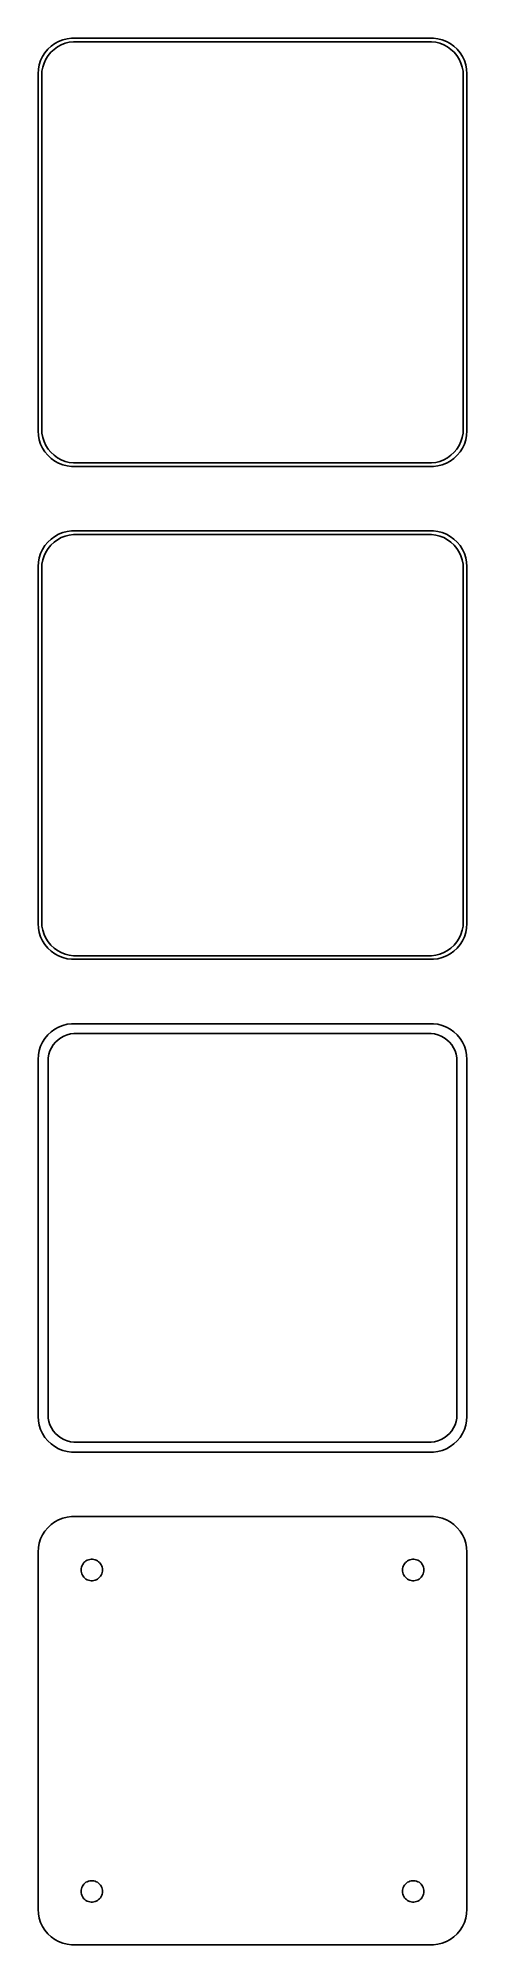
# Model space of a CAD drawing. Header units: metres. Extents: x -30 to 30, y 177 to 444.
import ezdxf

# ---------------------------------------------------------------- set-up
doc = ezdxf.new("R2010")
doc.units = ezdxf.units.M

msp = doc.modelspace()

# ---------------------------------------------------------------- linework, layer by layer
for p, q in [((-27.6791, 443.222), (-28.1871, 442.853)), ((-27.1289, 443.524), (-27.6791, 443.222)), ((-26.5451, 443.755), (-27.1289, 443.524)), ((-26.7724, 443.048), (-26.2178, 443.268)), ((-25.9369, 443.911), (-26.5451, 443.755)), ((-26.2178, 443.268), (-25.6401, 443.416)), ((-25.3139, 443.99), (-25.9369, 443.911)), ((-25.6401, 443.416), (-25.0482, 443.491)), ((25.3139, 443.99), (-25.3139, 443.99)), ((-25.0482, 443.491), (25.0482, 443.491)), ((25.0482, 443.491), (25.6401, 443.416)), ((25.9369, 443.911), (25.3139, 443.99)), ((25.6401, 443.416), (26.2178, 443.268)), ((26.5451, 443.755), (25.9369, 443.911)), ((26.2178, 443.268), (26.7724, 443.048)), ((27.1289, 443.524), (26.5451, 443.755)), ((27.6791, 443.222), (27.1289, 443.524)), ((28.1871, 442.853), (27.6791, 443.222)), ((-29.6489, 440.841), (-29.8429, 440.243)), ((-29.3815, 441.409), (-29.6489, 440.841)), ((-29.0451, 441.939), (-29.3815, 441.409)), ((-29.1664, 440.499), (-28.9124, 441.038)), ((-28.6448, 442.423), (-29.0451, 441.939)), ((-28.9124, 441.038), (-28.5928, 441.542)), ((-28.1871, 442.853), (-28.6448, 442.423)), ((-28.5928, 441.542), (-28.2126, 442.002)), ((-28.2126, 442.002), (-27.7778, 442.41)), ((-27.7778, 442.41), (-27.2952, 442.761)), ((-27.2952, 442.761), (-26.7724, 443.048)), ((26.7724, 443.048), (27.2952, 442.761)), ((27.2952, 442.761), (27.7778, 442.41)), ((27.7778, 442.41), (28.2126, 442.002)), ((28.6448, 442.423), (28.1871, 442.853)), ((28.2126, 442.002), (28.5928, 441.542)), ((28.5928, 441.542), (28.9124, 441.038)), ((29.0451, 441.939), (28.6448, 442.423)), ((28.9124, 441.038), (29.1664, 440.499)), ((29.3815, 441.409), (29.0451, 441.939)), ((29.6489, 440.841), (29.3815, 441.409)), ((29.8429, 440.243), (29.6489, 440.841)), ((-29.9606, 439.627), (-30, 439)), ((-30, 439), (-30, 389)), ((-29.8429, 440.243), (-29.9606, 439.627)), ((-29.5, 438.75), (-29.4625, 439.345)), ((-29.5, 389.25), (-29.5, 438.75)), ((-29.4625, 439.345), (-29.3508, 439.931)), ((-29.3508, 439.931), (-29.1664, 440.499)), ((29.1664, 440.499), (29.3508, 439.931)), ((29.3508, 439.931), (29.4625, 439.345)), ((29.4625, 439.345), (29.5, 438.75)), ((29.5, 438.75), (29.5, 389.25)), ((29.9606, 439.627), (29.8429, 440.243)), ((30, 439), (29.9606, 439.627)), ((30, 389), (30, 439)), ((-30, 389), (-29.9606, 388.373)), ((-29.9606, 388.373), (-29.8429, 387.757)), ((-29.8429, 387.757), (-29.6489, 387.159)), ((-29.6489, 387.159), (-29.3815, 386.591)), ((-29.4625, 388.655), (-29.5, 389.25)), ((-29.3508, 388.069), (-29.4625, 388.655)), ((-29.1664, 387.501), (-29.3508, 388.069)), ((-28.9124, 386.962), (-29.1664, 387.501)), ((29.1664, 387.501), (28.9124, 386.962)), ((29.3508, 388.069), (29.1664, 387.501)), ((29.4625, 388.655), (29.3508, 388.069)), ((29.3815, 386.591), (29.6489, 387.159)), ((29.5, 389.25), (29.4625, 388.655)), ((29.6489, 387.159), (29.8429, 387.757)), ((29.8429, 387.757), (29.9606, 388.373)), ((29.9606, 388.373), (30, 389)), ((-29.3815, 386.591), (-29.0451, 386.061)), ((-29.0451, 386.061), (-28.6448, 385.577)), ((-28.5928, 386.458), (-28.9124, 386.962)), ((-28.6448, 385.577), (-28.1871, 385.147)), ((-28.2126, 385.998), (-28.5928, 386.458)), ((-27.7778, 385.59), (-28.2126, 385.998)), ((-28.1871, 385.147), (-27.6791, 384.778)), ((-27.2952, 385.239), (-27.7778, 385.59)), ((-27.6791, 384.778), (-27.1289, 384.476)), ((-26.7724, 384.952), (-27.2952, 385.239)), ((-27.1289, 384.476), (-26.5451, 384.245)), ((-26.2178, 384.732), (-26.7724, 384.952)), ((-25.6401, 384.584), (-26.2178, 384.732)), ((-25.0482, 384.509), (-25.6401, 384.584)), ((25.0482, 384.509), (-25.0482, 384.509)), ((25.6401, 384.584), (25.0482, 384.509)), ((26.2178, 384.732), (25.6401, 384.584)), ((26.7724, 384.952), (26.2178, 384.732)), ((26.5451, 384.245), (27.1289, 384.476)), ((27.2952, 385.239), (26.7724, 384.952)), ((27.1289, 384.476), (27.6791, 384.778)), ((27.7778, 385.59), (27.2952, 385.239)), ((27.6791, 384.778), (28.1871, 385.147)), ((28.2126, 385.998), (27.7778, 385.59)), ((28.1871, 385.147), (28.6448, 385.577)), ((28.5928, 386.458), (28.2126, 385.998)), ((28.9124, 386.962), (28.5928, 386.458)), ((28.6448, 385.577), (29.0451, 386.061)), ((29.0451, 386.061), (29.3815, 386.591)), ((-26.5451, 384.245), (-25.9369, 384.089)), ((-25.9369, 384.089), (-25.3139, 384.01)), ((-25.3139, 384.01), (25.3139, 384.01)), ((25.3139, 384.01), (25.9369, 384.089)), ((25.9369, 384.089), (26.5451, 384.245)), ((-28.1871, 373.853), (-28.6448, 373.423)), ((-27.6791, 374.222), (-28.1871, 373.853)), ((-27.1289, 374.524), (-27.6791, 374.222)), ((-27.2952, 373.761), (-26.7724, 374.048)), ((-26.5451, 374.755), (-27.1289, 374.524)), ((-26.7724, 374.048), (-26.2178, 374.268)), ((-25.9369, 374.911), (-26.5451, 374.755)), ((-26.2178, 374.268), (-25.6401, 374.416)), ((-25.3139, 374.99), (-25.9369, 374.911)), ((-25.6401, 374.416), (-25.0482, 374.491)), ((25.3139, 374.99), (-25.3139, 374.99)), ((-25.0482, 374.491), (25.0482, 374.491)), ((25.0482, 374.491), (25.6401, 374.416)), ((25.9369, 374.911), (25.3139, 374.99)), ((25.6401, 374.416), (26.2178, 374.268)), ((26.5451, 374.755), (25.9369, 374.911)), ((26.2178, 374.268), (26.7724, 374.048)), ((27.1289, 374.524), (26.5451, 374.755)), ((26.7724, 374.048), (27.2952, 373.761)), ((27.6791, 374.222), (27.1289, 374.524)), ((28.1871, 373.853), (27.6791, 374.222)), ((28.6448, 373.423), (28.1871, 373.853)), ((-29.8429, 371.243), (-29.9606, 370.627)), ((-29.6489, 371.841), (-29.8429, 371.243)), ((-29.3815, 372.409), (-29.6489, 371.841)), ((-29.0451, 372.939), (-29.3815, 372.409)), ((-29.3508, 370.931), (-29.1664, 371.499)), ((-29.1664, 371.499), (-28.9124, 372.038)), ((-28.6448, 373.423), (-29.0451, 372.939)), ((-28.9124, 372.038), (-28.5928, 372.542)), ((-28.5928, 372.542), (-28.2126, 373.002)), ((-28.2126, 373.002), (-27.7778, 373.41)), ((-27.7778, 373.41), (-27.2952, 373.761)), ((27.2952, 373.761), (27.7778, 373.41)), ((27.7778, 373.41), (28.2126, 373.002)), ((28.2126, 373.002), (28.5928, 372.542)), ((28.5928, 372.542), (28.9124, 372.038)), ((29.0451, 372.939), (28.6448, 373.423)), ((28.9124, 372.038), (29.1664, 371.499)), ((29.3815, 372.409), (29.0451, 372.939)), ((29.1664, 371.499), (29.3508, 370.931)), ((29.6489, 371.841), (29.3815, 372.409)), ((29.8429, 371.243), (29.6489, 371.841)), ((29.9606, 370.627), (29.8429, 371.243)), ((-29.9606, 370.627), (-30, 370)), ((-30, 370), (-30, 320)), ((-29.5, 369.75), (-29.4625, 370.345)), ((-29.5, 320.25), (-29.5, 369.75)), ((-29.4625, 370.345), (-29.3508, 370.931)), ((29.3508, 370.931), (29.4625, 370.345)), ((29.4625, 370.345), (29.5, 369.75)), ((29.5, 369.75), (29.5, 320.25)), ((30, 370), (29.9606, 370.627)), ((30, 320), (30, 370)), ((-30, 320), (-29.9606, 319.373)), ((-29.9606, 319.373), (-29.8429, 318.757)), ((-29.8429, 318.757), (-29.6489, 318.159)), ((-29.6489, 318.159), (-29.3815, 317.591)), ((-29.4625, 319.655), (-29.5, 320.25)), ((-29.3508, 319.069), (-29.4625, 319.655)), ((-29.1664, 318.501), (-29.3508, 319.069)), ((-28.9124, 317.962), (-29.1664, 318.501)), ((-28.5928, 317.458), (-28.9124, 317.962)), ((28.9124, 317.962), (28.5928, 317.458)), ((29.1664, 318.501), (28.9124, 317.962)), ((29.3508, 319.069), (29.1664, 318.501)), ((29.4625, 319.655), (29.3508, 319.069)), ((29.3815, 317.591), (29.6489, 318.159)), ((29.5, 320.25), (29.4625, 319.655)), ((29.6489, 318.159), (29.8429, 318.757)), ((29.8429, 318.757), (29.9606, 319.373)), ((29.9606, 319.373), (30, 320)), ((-29.3815, 317.591), (-29.0451, 317.061)), ((-29.0451, 317.061), (-28.6448, 316.577)), ((-28.6448, 316.577), (-28.1871, 316.147)), ((-28.2126, 316.998), (-28.5928, 317.458)), ((-27.7778, 316.59), (-28.2126, 316.998)), ((-28.1871, 316.147), (-27.6791, 315.778)), ((-27.2952, 316.239), (-27.7778, 316.59)), ((-27.6791, 315.778), (-27.1289, 315.476)), ((-26.7724, 315.952), (-27.2952, 316.239)), ((-27.1289, 315.476), (-26.5451, 315.245)), ((-26.2178, 315.732), (-26.7724, 315.952)), ((-26.5451, 315.245), (-25.9369, 315.089)), ((-25.6401, 315.584), (-26.2178, 315.732)), ((-25.9369, 315.089), (-25.3139, 315.01)), ((-25.0482, 315.509), (-25.6401, 315.584)), ((25.0482, 315.509), (-25.0482, 315.509)), ((25.6401, 315.584), (25.0482, 315.509)), ((25.3139, 315.01), (25.9369, 315.089)), ((26.2178, 315.732), (25.6401, 315.584)), ((25.9369, 315.089), (26.5451, 315.245)), ((26.7724, 315.952), (26.2178, 315.732)), ((26.5451, 315.245), (27.1289, 315.476)), ((27.2952, 316.239), (26.7724, 315.952)), ((27.1289, 315.476), (27.6791, 315.778)), ((27.7778, 316.59), (27.2952, 316.239)), ((27.6791, 315.778), (28.1871, 316.147)), ((28.2126, 316.998), (27.7778, 316.59)), ((28.1871, 316.147), (28.6448, 316.577)), ((28.5928, 317.458), (28.2126, 316.998)), ((28.6448, 316.577), (29.0451, 317.061)), ((29.0451, 317.061), (29.3815, 317.591)), ((-25.3139, 315.01), (25.3139, 315.01)), ((-28.6448, 304.423), (-29.0451, 303.939)), ((-28.1871, 304.853), (-28.6448, 304.423)), ((-27.6791, 305.222), (-28.1871, 304.853)), ((-27.1289, 305.524), (-27.6791, 305.222)), ((-26.5451, 305.755), (-27.1289, 305.524)), ((-25.9369, 305.911), (-26.5451, 305.755)), ((-26.3975, 304.251), (-25.9457, 304.43)), ((-25.9457, 304.43), (-25.4751, 304.551)), ((-25.3139, 305.99), (-25.9369, 305.911)), ((-25.4751, 304.551), (-24.993, 304.612)), ((25.3139, 305.99), (-25.3139, 305.99)), ((-24.993, 304.612), (24.993, 304.612)), ((24.993, 304.612), (25.4751, 304.551)), ((25.9369, 305.911), (25.3139, 305.99)), ((25.4751, 304.551), (25.9457, 304.43)), ((26.5451, 305.755), (25.9369, 305.911)), ((25.9457, 304.43), (26.3975, 304.251)), ((27.1289, 305.524), (26.5451, 305.755)), ((27.6791, 305.222), (27.1289, 305.524)), ((28.1871, 304.853), (27.6791, 305.222)), ((28.6448, 304.423), (28.1871, 304.853)), ((29.0451, 303.939), (28.6448, 304.423)), ((-29.8429, 302.243), (-29.9606, 301.627)), ((-29.6489, 302.841), (-29.8429, 302.243)), ((-29.3815, 303.409), (-29.6489, 302.841)), ((-29.0451, 303.939), (-29.3815, 303.409)), ((-28.589, 301.235), (-28.4979, 301.712)), ((-28.4979, 301.712), (-28.3477, 302.174)), ((-28.3477, 302.174), (-28.1408, 302.614)), ((-28.1408, 302.614), (-27.8805, 303.024)), ((-27.8805, 303.024), (-27.5707, 303.399)), ((-27.5707, 303.399), (-27.2165, 303.731)), ((-27.2165, 303.731), (-26.8234, 304.017)), ((-26.8234, 304.017), (-26.3975, 304.251)), ((26.3975, 304.251), (26.8234, 304.017)), ((26.8234, 304.017), (27.2165, 303.731)), ((27.2165, 303.731), (27.5707, 303.399)), ((27.5707, 303.399), (27.8805, 303.024)), ((27.8805, 303.024), (28.1408, 302.614)), ((28.1408, 302.614), (28.3477, 302.174)), ((28.3477, 302.174), (28.4979, 301.712)), ((28.4979, 301.712), (28.589, 301.235)), ((29.3815, 303.409), (29.0451, 303.939)), ((29.6489, 302.841), (29.3815, 303.409)), ((29.8429, 302.243), (29.6489, 302.841)), ((29.9606, 301.627), (29.8429, 302.243)), ((-29.9606, 301.627), (-30, 301)), ((-30, 301), (-30, 251)), ((-28.6195, 300.75), (-28.589, 301.235)), ((-28.6195, 251.25), (-28.6195, 300.75)), ((28.589, 301.235), (28.6195, 300.75)), ((28.6195, 300.75), (28.6195, 251.25)), ((30, 301), (29.9606, 301.627)), ((30, 251), (30, 301)), ((-30, 251), (-29.9606, 250.373)), ((-28.589, 250.765), (-28.6195, 251.25)), ((28.6195, 251.25), (28.589, 250.765)), ((29.9606, 250.373), (30, 251)), ((-29.9606, 250.373), (-29.8429, 249.757)), ((-29.8429, 249.757), (-29.6489, 249.159)), ((-29.6489, 249.159), (-29.3815, 248.591)), ((-29.3815, 248.591), (-29.0451, 248.061)), ((-28.4979, 250.288), (-28.589, 250.765)), ((-28.3477, 249.826), (-28.4979, 250.288)), ((-28.1408, 249.386), (-28.3477, 249.826)), ((-27.8805, 248.976), (-28.1408, 249.386)), ((-27.5707, 248.601), (-27.8805, 248.976)), ((-27.2165, 248.269), (-27.5707, 248.601)), ((27.5707, 248.601), (27.2165, 248.269)), ((27.8805, 248.976), (27.5707, 248.601)), ((28.1408, 249.386), (27.8805, 248.976)), ((28.3477, 249.826), (28.1408, 249.386)), ((28.4979, 250.288), (28.3477, 249.826)), ((28.589, 250.765), (28.4979, 250.288)), ((29.0451, 248.061), (29.3815, 248.591)), ((29.3815, 248.591), (29.6489, 249.159)), ((29.6489, 249.159), (29.8429, 249.757)), ((29.8429, 249.757), (29.9606, 250.373)), ((-29.0451, 248.061), (-28.6448, 247.577)), ((-28.6448, 247.577), (-28.1871, 247.147)), ((-28.1871, 247.147), (-27.6791, 246.778)), ((-27.6791, 246.778), (-27.1289, 246.476)), ((-26.8234, 247.983), (-27.2165, 248.269)), ((-27.1289, 246.476), (-26.5451, 246.245)), ((-26.3975, 247.749), (-26.8234, 247.983)), ((-26.5451, 246.245), (-25.9369, 246.089)), ((-25.9457, 247.57), (-26.3975, 247.749)), ((-25.4751, 247.449), (-25.9457, 247.57)), ((-25.9369, 246.089), (-25.3139, 246.01)), ((-24.993, 247.388), (-25.4751, 247.449)), ((-25.3139, 246.01), (25.3139, 246.01)), ((24.993, 247.388), (-24.993, 247.388)), ((25.4751, 247.449), (24.993, 247.388)), ((25.3139, 246.01), (25.9369, 246.089)), ((25.9457, 247.57), (25.4751, 247.449)), ((25.9369, 246.089), (26.5451, 246.245)), ((26.3975, 247.749), (25.9457, 247.57)), ((26.8234, 247.983), (26.3975, 247.749)), ((26.5451, 246.245), (27.1289, 246.476)), ((27.2165, 248.269), (26.8234, 247.983)), ((27.1289, 246.476), (27.6791, 246.778)), ((27.6791, 246.778), (28.1871, 247.147)), ((28.1871, 247.147), (28.6448, 247.577)), ((28.6448, 247.577), (29.0451, 248.061)), ((-28.6448, 235.423), (-29.0451, 234.939)), ((-28.1871, 235.853), (-28.6448, 235.423)), ((-27.6791, 236.222), (-28.1871, 235.853)), ((-27.1289, 236.524), (-27.6791, 236.222)), ((-26.5451, 236.755), (-27.1289, 236.524)), ((-25.9369, 236.911), (-26.5451, 236.755)), ((-25.3139, 236.99), (-25.9369, 236.911)), ((25.3139, 236.99), (-25.3139, 236.99)), ((25.9369, 236.911), (25.3139, 236.99)), ((26.5451, 236.755), (25.9369, 236.911)), ((27.1289, 236.524), (26.5451, 236.755)), ((27.6791, 236.222), (27.1289, 236.524)), ((28.1871, 235.853), (27.6791, 236.222)), ((28.6448, 235.423), (28.1871, 235.853)), ((29.0451, 234.939), (28.6448, 235.423)), ((-29.9606, 232.627), (-30, 232)), ((-29.8429, 233.243), (-29.9606, 232.627)), ((-29.6489, 233.841), (-29.8429, 233.243)), ((-29.3815, 234.409), (-29.6489, 233.841)), ((-29.0451, 234.939), (-29.3815, 234.409)), ((29.3815, 234.409), (29.0451, 234.939)), ((29.6489, 233.841), (29.3815, 234.409)), ((29.8429, 233.243), (29.6489, 233.841)), ((29.9606, 232.627), (29.8429, 233.243)), ((30, 232), (29.9606, 232.627)), ((-30, 232), (-30, 182)), ((-24, 229.5), (-23.9882, 229.688)), ((-23.9882, 229.688), (-23.9529, 229.873)), ((-23.9529, 229.873), (-23.8947, 230.052)), ((-23.8947, 230.052), (-23.8145, 230.223)), ((-23.8145, 230.223), (-23.7135, 230.382)), ((-23.7135, 230.382), (-23.5934, 230.527)), ((-23.5934, 230.527), (-23.4561, 230.656)), ((-23.4561, 230.656), (-23.3037, 230.766)), ((-23.3037, 230.766), (-23.1387, 230.857)), ((-23.1387, 230.857), (-22.9635, 230.927)), ((-22.9635, 230.927), (-22.7811, 230.973)), ((-22.7811, 230.973), (-22.5942, 230.997)), ((-22.5942, 230.997), (-22.4058, 230.997)), ((-22.4058, 230.997), (-22.2189, 230.973)), ((-22.2189, 230.973), (-22.0365, 230.927)), ((-22.0365, 230.927), (-21.8613, 230.857)), ((-21.8613, 230.857), (-21.6963, 230.766)), ((-21.6963, 230.766), (-21.5439, 230.656)), ((-21.5439, 230.656), (-21.4065, 230.527)), ((-21.4065, 230.527), (-21.2865, 230.382)), ((-21.2865, 230.382), (-21.1855, 230.223)), ((-21.1855, 230.223), (-21.1053, 230.052)), ((-21.1053, 230.052), (-21.0471, 229.873)), ((-21.0471, 229.873), (-21.0118, 229.688)), ((-21.0118, 229.688), (-21, 229.5)), ((21, 229.5), (21.0118, 229.688)), ((21.0118, 229.688), (21.0471, 229.873)), ((21.0471, 229.873), (21.1053, 230.052)), ((21.1053, 230.052), (21.1855, 230.223)), ((21.1855, 230.223), (21.2865, 230.382)), ((21.2865, 230.382), (21.4065, 230.527)), ((21.4065, 230.527), (21.5439, 230.656)), ((21.5439, 230.656), (21.6963, 230.766)), ((21.6963, 230.766), (21.8613, 230.857)), ((21.8613, 230.857), (22.0365, 230.927)), ((22.0365, 230.927), (22.2189, 230.973)), ((22.2189, 230.973), (22.4058, 230.997)), ((22.4058, 230.997), (22.5942, 230.997)), ((22.5942, 230.997), (22.7811, 230.973)), ((22.7811, 230.973), (22.9635, 230.927)), ((22.9635, 230.927), (23.1387, 230.857)), ((23.1387, 230.857), (23.3037, 230.766)), ((23.3037, 230.766), (23.4561, 230.656)), ((23.4561, 230.656), (23.5934, 230.527)), ((23.5934, 230.527), (23.7135, 230.382)), ((23.7135, 230.382), (23.8145, 230.223)), ((23.8145, 230.223), (23.8947, 230.052)), ((23.8947, 230.052), (23.9529, 229.873)), ((23.9529, 229.873), (23.9882, 229.688)), ((23.9882, 229.688), (24, 229.5)), ((30, 182), (30, 232)), ((-23.9882, 229.312), (-24, 229.5)), ((-23.9529, 229.127), (-23.9882, 229.312)), ((-23.8947, 228.948), (-23.9529, 229.127)), ((-23.8145, 228.777), (-23.8947, 228.948)), ((-23.7135, 228.618), (-23.8145, 228.777)), ((-23.5934, 228.473), (-23.7135, 228.618)), ((-23.4561, 228.344), (-23.5934, 228.473)), ((-23.3037, 228.234), (-23.4561, 228.344)), ((-23.1387, 228.143), (-23.3037, 228.234)), ((-22.9635, 228.073), (-23.1387, 228.143)), ((-22.7811, 228.027), (-22.9635, 228.073)), ((-22.5942, 228.003), (-22.7811, 228.027)), ((-22.4058, 228.003), (-22.5942, 228.003)), ((-22.2189, 228.027), (-22.4058, 228.003)), ((-22.0365, 228.073), (-22.2189, 228.027)), ((-21.8613, 228.143), (-22.0365, 228.073)), ((-21.6963, 228.234), (-21.8613, 228.143)), ((-21.5439, 228.344), (-21.6963, 228.234)), ((-21.4065, 228.473), (-21.5439, 228.344)), ((-21.2865, 228.618), (-21.4065, 228.473)), ((-21.1855, 228.777), (-21.2865, 228.618)), ((-21.1053, 228.948), (-21.1855, 228.777)), ((-21.0471, 229.127), (-21.1053, 228.948)), ((-21.0118, 229.312), (-21.0471, 229.127)), ((-21, 229.5), (-21.0118, 229.312)), ((21.0118, 229.312), (21, 229.5)), ((21.0471, 229.127), (21.0118, 229.312)), ((21.1053, 228.948), (21.0471, 229.127)), ((21.1855, 228.777), (21.1053, 228.948)), ((21.2865, 228.618), (21.1855, 228.777)), ((21.4065, 228.473), (21.2865, 228.618)), ((21.5439, 228.344), (21.4065, 228.473)), ((21.6963, 228.234), (21.5439, 228.344)), ((21.8613, 228.143), (21.6963, 228.234)), ((22.0365, 228.073), (21.8613, 228.143)), ((22.2189, 228.027), (22.0365, 228.073)), ((22.4058, 228.003), (22.2189, 228.027)), ((22.5942, 228.003), (22.4058, 228.003)), ((22.7811, 228.027), (22.5942, 228.003)), ((22.9635, 228.073), (22.7811, 228.027)), ((23.1387, 228.143), (22.9635, 228.073)), ((23.3037, 228.234), (23.1387, 228.143)), ((23.4561, 228.344), (23.3037, 228.234)), ((23.5934, 228.473), (23.4561, 228.344)), ((23.7135, 228.618), (23.5934, 228.473)), ((23.8145, 228.777), (23.7135, 228.618)), ((23.8947, 228.948), (23.8145, 228.777)), ((23.9529, 229.127), (23.8947, 228.948)), ((23.9882, 229.312), (23.9529, 229.127)), ((24, 229.5), (23.9882, 229.312)), ((-24, 184.5), (-23.9882, 184.688)), ((-23.9882, 184.312), (-24, 184.5)), ((-23.9882, 184.688), (-23.9529, 184.873)), ((-23.9529, 184.127), (-23.9882, 184.312)), ((-23.9529, 184.873), (-23.8947, 185.052)), ((-23.8947, 185.052), (-23.8145, 185.223)), ((-23.8145, 185.223), (-23.7135, 185.382)), ((-23.7135, 185.382), (-23.5934, 185.527)), ((-23.5934, 185.527), (-23.4561, 185.656)), ((-23.4561, 185.656), (-23.3037, 185.766)), ((-23.3037, 185.766), (-23.1387, 185.857)), ((-23.1387, 185.857), (-22.9635, 185.927)), ((-22.9635, 185.927), (-22.7811, 185.973)), ((-22.7811, 185.973), (-22.5942, 185.997)), ((-22.5942, 185.997), (-22.4058, 185.997)), ((-22.4058, 185.997), (-22.2189, 185.973)), ((-22.2189, 185.973), (-22.0365, 185.927)), ((-22.0365, 185.927), (-21.8613, 185.857)), ((-21.8613, 185.857), (-21.6963, 185.766)), ((-21.6963, 185.766), (-21.5439, 185.656)), ((-21.5439, 185.656), (-21.4065, 185.527)), ((-21.4065, 185.527), (-21.2865, 185.382)), ((-21.2865, 185.382), (-21.1855, 185.223)), ((-21.1855, 185.223), (-21.1053, 185.052)), ((-21.1053, 185.052), (-21.0471, 184.873)), ((-21.0471, 184.873), (-21.0118, 184.688)), ((-21.0118, 184.312), (-21.0471, 184.127)), ((-21.0118, 184.688), (-21, 184.5)), ((-21, 184.5), (-21.0118, 184.312)), ((21, 184.5), (21.0118, 184.688)), ((21.0118, 184.312), (21, 184.5)), ((21.0118, 184.688), (21.0471, 184.873)), ((21.0471, 184.127), (21.0118, 184.312)), ((21.0471, 184.873), (21.1053, 185.052)), ((21.1053, 185.052), (21.1855, 185.223)), ((21.1855, 185.223), (21.2865, 185.382)), ((21.2865, 185.382), (21.4065, 185.527)), ((21.4065, 185.527), (21.5439, 185.656)), ((21.5439, 185.656), (21.6963, 185.766)), ((21.6963, 185.766), (21.8613, 185.857)), ((21.8613, 185.857), (22.0365, 185.927)), ((22.0365, 185.927), (22.2189, 185.973)), ((22.2189, 185.973), (22.4058, 185.997)), ((22.4058, 185.997), (22.5942, 185.997)), ((22.5942, 185.997), (22.7811, 185.973)), ((22.7811, 185.973), (22.9635, 185.927)), ((22.9635, 185.927), (23.1387, 185.857)), ((23.1387, 185.857), (23.3037, 185.766)), ((23.3037, 185.766), (23.4561, 185.656)), ((23.4561, 185.656), (23.5934, 185.527)), ((23.5934, 185.527), (23.7135, 185.382)), ((23.7135, 185.382), (23.8145, 185.223)), ((23.8145, 185.223), (23.8947, 185.052)), ((23.8947, 185.052), (23.9529, 184.873)), ((23.9529, 184.873), (23.9882, 184.688)), ((23.9882, 184.312), (23.9529, 184.127)), ((23.9882, 184.688), (24, 184.5)), ((24, 184.5), (23.9882, 184.312)), ((-30, 182), (-29.9606, 181.373)), ((-23.8947, 183.948), (-23.9529, 184.127)), ((-23.8145, 183.777), (-23.8947, 183.948)), ((-23.7135, 183.618), (-23.8145, 183.777)), ((-23.5934, 183.473), (-23.7135, 183.618)), ((-23.4561, 183.344), (-23.5934, 183.473)), ((-23.3037, 183.234), (-23.4561, 183.344)), ((-23.1387, 183.143), (-23.3037, 183.234)), ((-22.9635, 183.073), (-23.1387, 183.143)), ((-22.7811, 183.027), (-22.9635, 183.073)), ((-22.5942, 183.003), (-22.7811, 183.027)), ((-22.4058, 183.003), (-22.5942, 183.003)), ((-22.2189, 183.027), (-22.4058, 183.003)), ((-22.0365, 183.073), (-22.2189, 183.027)), ((-21.8613, 183.143), (-22.0365, 183.073)), ((-21.6963, 183.234), (-21.8613, 183.143)), ((-21.5439, 183.344), (-21.6963, 183.234)), ((-21.4065, 183.473), (-21.5439, 183.344)), ((-21.2865, 183.618), (-21.4065, 183.473)), ((-21.1855, 183.777), (-21.2865, 183.618)), ((-21.1053, 183.948), (-21.1855, 183.777)), ((-21.0471, 184.127), (-21.1053, 183.948)), ((21.1053, 183.948), (21.0471, 184.127)), ((21.1855, 183.777), (21.1053, 183.948)), ((21.2865, 183.618), (21.1855, 183.777)), ((21.4065, 183.473), (21.2865, 183.618)), ((21.5439, 183.344), (21.4065, 183.473)), ((21.6963, 183.234), (21.5439, 183.344)), ((21.8613, 183.143), (21.6963, 183.234)), ((22.0365, 183.073), (21.8613, 183.143)), ((22.2189, 183.027), (22.0365, 183.073)), ((22.4058, 183.003), (22.2189, 183.027)), ((22.5942, 183.003), (22.4058, 183.003)), ((22.7811, 183.027), (22.5942, 183.003)), ((22.9635, 183.073), (22.7811, 183.027)), ((23.1387, 183.143), (22.9635, 183.073)), ((23.3037, 183.234), (23.1387, 183.143)), ((23.4561, 183.344), (23.3037, 183.234)), ((23.5934, 183.473), (23.4561, 183.344)), ((23.7135, 183.618), (23.5934, 183.473)), ((23.8145, 183.777), (23.7135, 183.618)), ((23.8947, 183.948), (23.8145, 183.777)), ((23.9529, 184.127), (23.8947, 183.948)), ((29.9606, 181.373), (30, 182)), ((-29.9606, 181.373), (-29.8429, 180.757)), ((-29.8429, 180.757), (-29.6489, 180.159)), ((-29.6489, 180.159), (-29.3815, 179.591)), ((-29.3815, 179.591), (-29.0451, 179.061)), ((-29.0451, 179.061), (-28.6448, 178.577)), ((28.6448, 178.577), (29.0451, 179.061)), ((29.0451, 179.061), (29.3815, 179.591)), ((29.3815, 179.591), (29.6489, 180.159)), ((29.6489, 180.159), (29.8429, 180.757)), ((29.8429, 180.757), (29.9606, 181.373)), ((-28.6448, 178.577), (-28.1871, 178.147)), ((-28.1871, 178.147), (-27.6791, 177.778)), ((-27.6791, 177.778), (-27.1289, 177.476)), ((-27.1289, 177.476), (-26.5451, 177.245)), ((-26.5451, 177.245), (-25.9369, 177.089)), ((-25.9369, 177.089), (-25.3139, 177.01)), ((-25.3139, 177.01), (25.3139, 177.01)), ((25.3139, 177.01), (25.9369, 177.089)), ((25.9369, 177.089), (26.5451, 177.245)), ((26.5451, 177.245), (27.1289, 177.476)), ((27.1289, 177.476), (27.6791, 177.778)), ((27.6791, 177.778), (28.1871, 178.147)), ((28.1871, 178.147), (28.6448, 178.577))]:
    msp.add_line(p, q)

doc.saveas('drawing.dxf')
